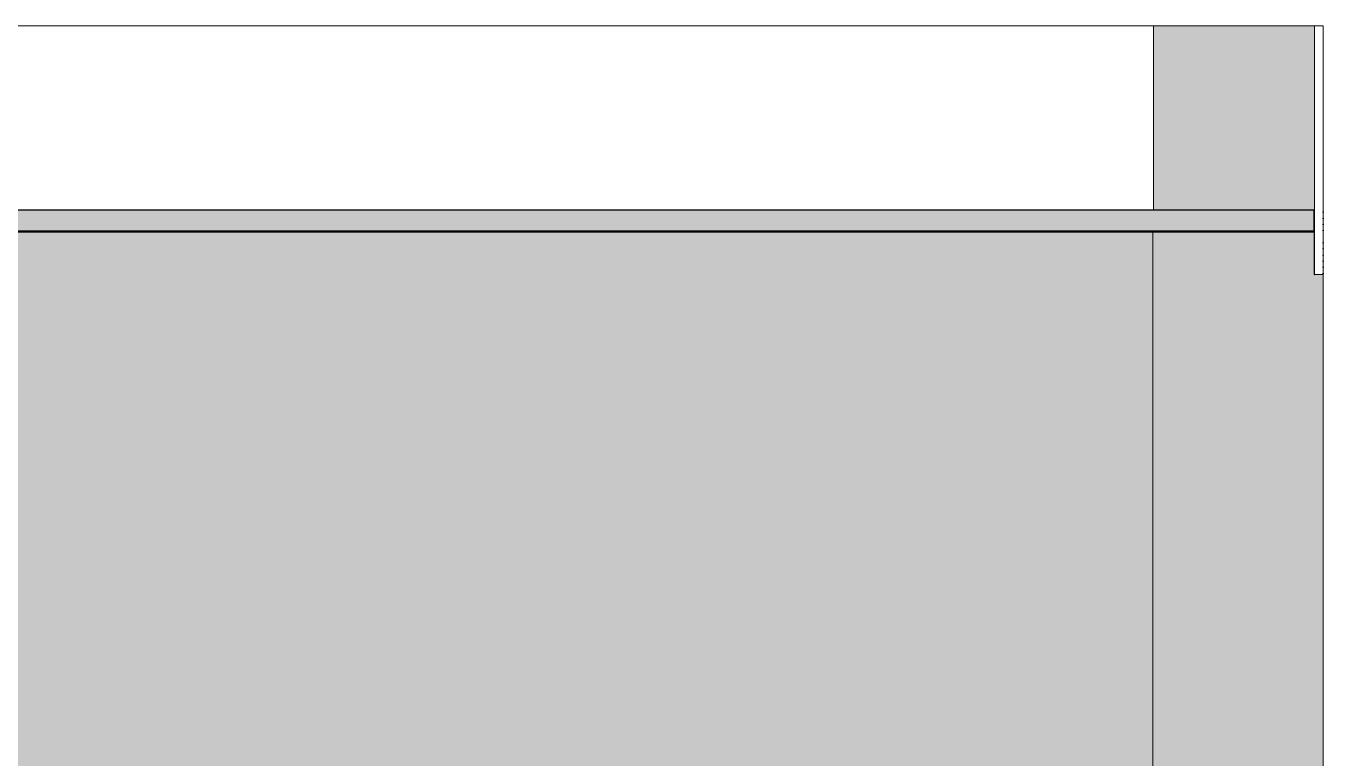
# Model space of a CAD drawing. Header units: millimetres. Extents: x 16345 to 138513, y -2470 to 23828.
# Drawn here: x 81923 to 84951, y 6372 to 8080 of the extents above; entities that cross this region are included whole.
import ezdxf

# ---------------------------------------------------------------- set-up
doc = ezdxf.new("R2010")
doc.units = ezdxf.units.MM
for name, color, linetype, lineweight, true_color in [('A-CLNG-1', 7, 'Continuous', 9, 0x787878), ('A-CLNG-FNSH-1', 7, 'Continuous', 30, 0x3c3c3c), ('A-WALL-4', 7, 'Continuous', 40, 0x3c3c3c), ('A-WALL-FNSH-3', 7, 'Continuous', 30, 0x3c3c3c), ('I-WALL-1', 7, 'Continuous', 9, 0x787878)]:
    doc.layers.add(name, color=color, linetype=linetype, lineweight=lineweight, true_color=true_color)
for name, color, linetype, lineweight in [('A-FLOR', 7, 'Continuous', 9), ('A-WALL', 7, 'Continuous', 9), ('A-WALL-PATT', 7, 'Continuous', 9), ('I-WALL', 7, 'Continuous', 9)]:
    doc.layers.add(name, color=color, linetype=linetype, lineweight=lineweight)

msp = doc.modelspace()

# ---------------------------------------------------------------- hatches: boundary and pattern name
at = {"layer": 'A-CLNG-1'}
msp.add_hatch(color=256, dxfattribs=at).paths.add_polyline_path([(84554.6, 7600), (84929.6, 7600), (84929.6, 7650), (76750.6, 7650), (76750.6, 7600), (84551.9, 7600)])
at = {"layer": 'A-WALL-PATT'}
h = msp.add_hatch(color=256, dxfattribs=at)
h.paths.add_polyline_path([(79424.9, 4250), (80420.6, 4250), (80420.6, 6300), (81820.6, 6300), (81820.6, 4250), (82405.6, 4250), (82405.6, 6300), (83505.6, 6300), (83505.6, 4250), (84553.6, 4250), (84553.6, 4300), (84533.6, 4300), (84533.6, 4850), (84553.6, 4850), (84553.6, 7600), (79421.6, 7600), (79421.6, 4250)])
h.paths.add_polyline_path([(82317.6, 5059), (82249.6, 5059), (82249.6, 5141), (82331.6, 5141), (82331.6, 5059), (82318.6, 5059)])
h.paths.add_polyline_path([(82328.6, 5060), (82330.6, 5060), (82330.6, 5140), (82250.6, 5140), (82250.6, 5060), (82318.6, 5060)])
h.paths.add_polyline_path([(82318.6, 5062), (82252.6, 5062), (82252.6, 5138), (82328.6, 5138), (82328.6, 5062)])
h.paths.add_polyline_path([(82262.6, 5072), (82318.6, 5072), (82318.6, 5128), (82262.6, 5128), (82262.6, 5073)])
h.paths.add_polyline_path([(82317.6, 5073), (82263.6, 5073), (82263.6, 5127), (82317.6, 5127)])
h.paths.add_polyline_path([(83615.6, 5750), (83565.6, 5750), (83565.6, 5850), (83615.6, 5850)])
msp.add_hatch(color=256, dxfattribs=at).paths.add_polyline_path([(84554.6, 5000), (84554.6, 7600), (84553.6, 7599.9), (84553.6, 5000)])
h = msp.add_hatch(color=256, dxfattribs=at)
h.paths.add_polyline_path([(84629.6, 4200), (84929.6, 4200), (84929.6, 4925), (84629.6, 4925), (84629.6, 4250)])
h.paths.add_polyline_path([(84765.6, 4330), (84765.6, 4347.5), (84719.6, 4347.4), (84719.4, 4330), (84701.6, 4330), (84701.6, 4830), (84719.6, 4830), (84719.6, 4812.5), (84765.6, 4812.5), (84765.6, 4830), (84783.6, 4830), (84783.6, 4812.5), (84847.6, 4812.5), (84847.6, 4830), (84865.6, 4830), (84865.6, 4330), (84847.6, 4330), (84847.6, 4347.5), (84783.6, 4347.5), (84783.6, 4330)])
h.paths.add_polyline_path([(84815.6, 4362.5), (84822.9, 4362.5), (84847.6, 4362.5), (84847.6, 4797.5), (84783.6, 4797.5), (84783.6, 4362.5), (84814.2, 4362.5)])
h.paths.add_polyline_path([(84762.2, 4362.5), (84765.6, 4362.5), (84765.6, 4797.5), (84719.6, 4797.5), (84719.6, 4362.5), (84743.3, 4362.5)])
h.paths.add_polyline_path([(84893.1, 5000), (84950.6, 5000), (84950.6, 7500), (84929.6, 7500), (84929.6, 7600), (84554.6, 7600), (84554.7, 5000), (84875.3, 5000)])
at = {"layer": 'I-WALL'}
for points in [[(84629.6, 7650), (84629.6, 8080), (84554.6, 8080), (84554.6, 7650), (84592.1, 7650)], [(84930.6, 7650), (84930.6, 8080), (84629.6, 8080), (84629.6, 7650), (84929.6, 7650)]]:
    msp.add_hatch(color=256, dxfattribs=at).paths.add_polyline_path(points)
at = {"layer": 'I-WALL-1'}
h = msp.add_hatch(dxfattribs=at)
h.set_pattern_fill('FP_30', color=256, style=0, pattern_type=2)
h.set_pattern_definition([(45, (87099.182, 0), (-14.25598, 14.25598), []), (45, (87113.438, 0), (-14.25598, 14.25598), [25.202, -5.04, 0.8382, -4.202])])
h.paths.add_polyline_path([(84950.6, 7500), (84950.7, 7500), (84950.6, 7650)])

# ---------------------------------------------------------------- linework, layer by layer
at = {"layer": 'A-CLNG-FNSH-1'}
for p, q in [((84929.6, 7650), (76750.6, 7650)), ((84929.6, 7600), (84929.6, 7650)), ((84929.6, 7601), (76750.6, 7601)), ((76750.6, 7600), (84929.6, 7600))]:
    msp.add_line(p, q, dxfattribs=at)
at = {"layer": 'A-FLOR'}
msp.add_line((75295.7, 8080), (84950.6, 8080), dxfattribs=at)
at = {"layer": 'A-WALL'}
for p, q in [((84950.6, 8080), (84950.6, 7500)), ((84930.6, 7650), (84930.6, 7500))]:
    msp.add_line(p, q, dxfattribs=at)
at = {"layer": 'A-WALL-4'}
for p, q in [((84950.7, 8080), (84950.6, 8080)), ((84950.6, 7500), (84950.7, 7500))]:
    msp.add_line(p, q, dxfattribs=at)
at = {"layer": 'A-WALL-FNSH-3'}
for p, q in [((84930.6, 7650), (84929.6, 7650)), ((84929.6, 7600), (84929.6, 7500)), ((84929.6, 7500), (84930.6, 7500))]:
    msp.add_line(p, q, dxfattribs=at)
at = {"layer": 'I-WALL'}
for p, q in [((84554.6, 7650), (84554.6, 8080)), ((84930.6, 8080), (84930.6, 7650)), ((84950.6, 8080), (84950.6, 8080)), ((84553.6, 5000), (84553.6, 7600)), ((84930.6, 7500), (84950.6, 7500)), ((84950.6, 5000), (84950.6, 7500))]:
    msp.add_line(p, q, dxfattribs=at)

doc.saveas('drawing.dxf')
